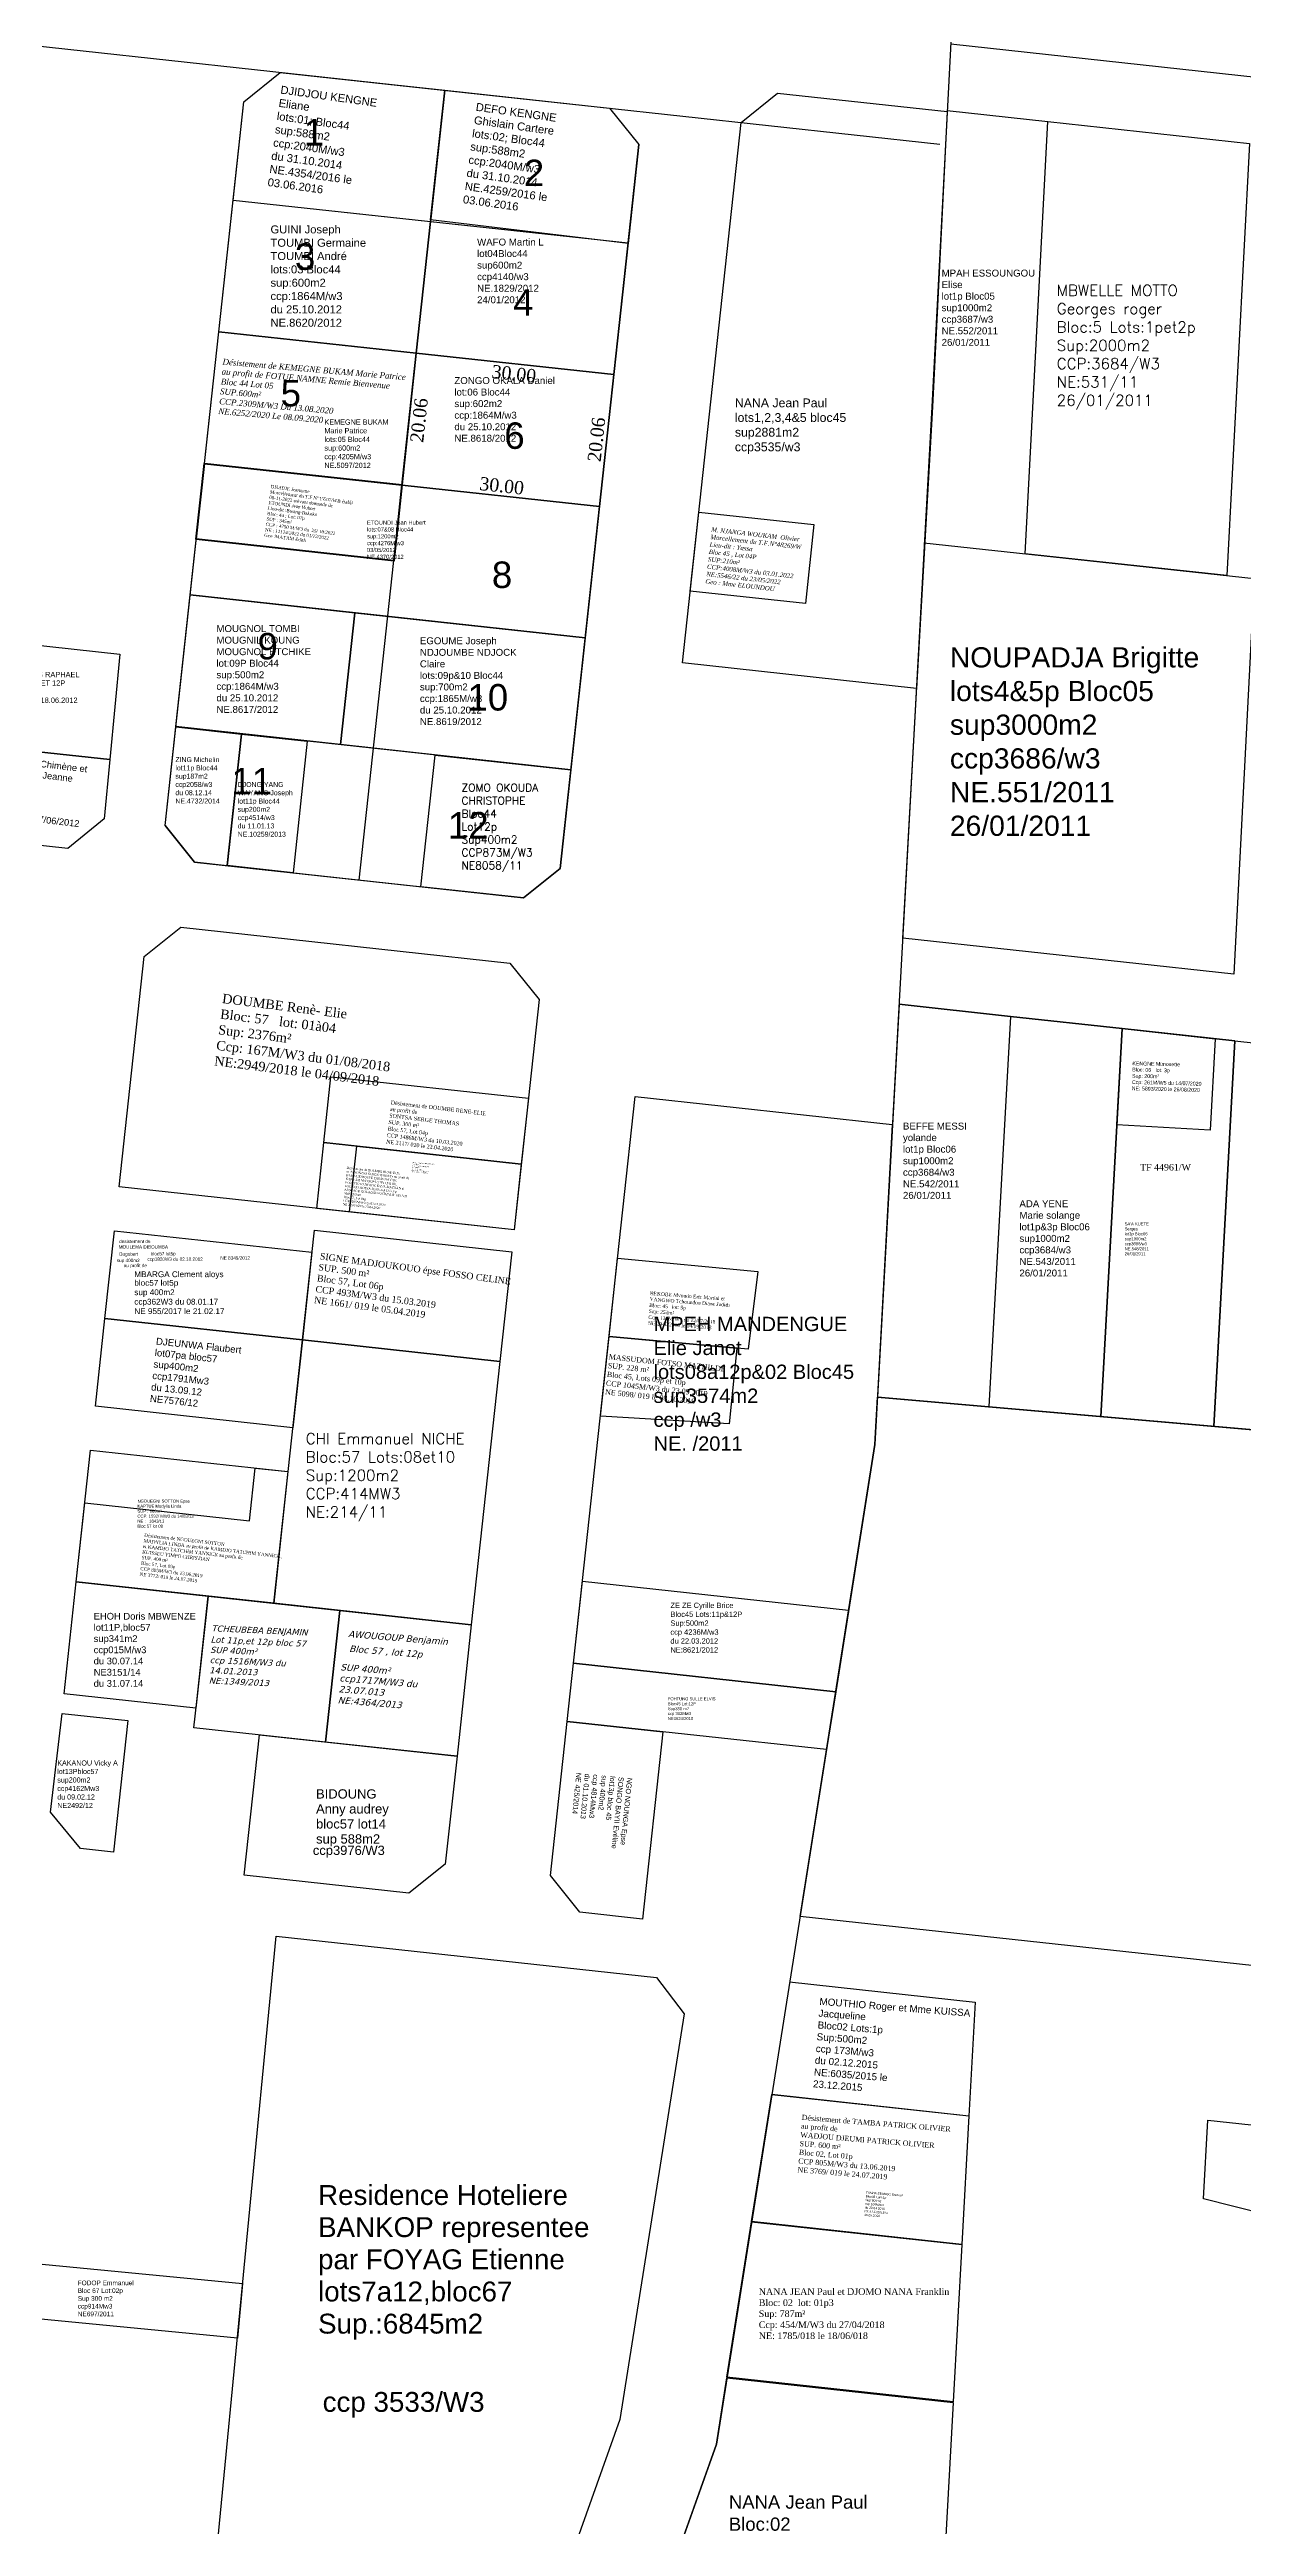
# Model space of a CAD drawing. Header units: millimetres. Extents: x 590121 to 927379, y 438565 to 1441738.
# Drawn here: x 924993.8 to 925174.1, y 1439773.6 to 1440147.7 of the extents above; entities that cross this region are included whole.
import ezdxf
from ezdxf.enums import TextEntityAlignment as Align

# ---------------------------------------------------------------- set-up
doc = ezdxf.new("R2010")
doc.units = ezdxf.units.MM
doc.header["$LTSCALE"] = 10
doc.layers.add('end maj 26 02 2021', color=30, linetype='Continuous')
doc.styles.add('Arial 2.0', font='arial.ttf', dxfattribs={"width": 0.99, "height": 2})
doc.styles.add('RomanS', font='romans.shx')
doc.styles.get("Standard").update_dxf_attribs({"font": 'arial.ttf'})
doc.styles.add('Times 1.0', font='times.ttf', dxfattribs={"width": 0.99, "height": 1})
doc.styles.add('Verdana 2.0', font='verdana.ttf', dxfattribs={"width": 0.99, "height": 2})

msp = doc.modelspace()

# ---------------------------------------------------------------- linework, layer by layer
at = {"color": 6, "lineweight": 40, "flags": 128}
msp.add_lwpolyline([(925017.19, 1440085.2), (925047.01, 1440081.93), (925045.77, 1440070.47), (925015.95, 1440073.77)], close=True, dxfattribs=at)
at = {"color": 5, "flags": 128}
msp.add_lwpolyline([(925091.84, 1440077.84), (925109.23, 1440075.95), (925107.94, 1440064.02), (925090.54, 1440065.91)], close=True, dxfattribs=at)
at = {"layer": 'end maj 26 02 2021', "color": 5, "linetype": 'ByBlock', "ltscale": 0.0014}
for p, q in [((924709.52, 1440178.96), (925128.27, 1440133.42)), ((925126.54, 1440084.23), (925125.66, 1440068.35))]:
    msp.add_line(p, q, dxfattribs=at)
at = {"layer": 'end maj 26 02 2021', "color": 3, "linetype": 'ByBlock'}
for p, q in [((925130.4, 1440158.14), (925127.06, 1440093.75)), ((925127.06, 1440093.75), (925118.45, 1439937.01)), ((925118.45, 1439937.01), (925094.5, 1439786)), ((925094.5, 1439786), (925042.38, 1439639.6))]:
    msp.add_line(p, q, dxfattribs=at)
at = {"layer": 'end maj 26 02 2021', "linetype": 'ByBlock', "ltscale": 0.0014}
for p, q in [((925186.45, 1440142.35), (925129.9, 1440148.5)), ((925129.38, 1440138.49), (925144.54, 1440136.84)), ((925141.14, 1440071.55), (925144.54, 1440136.84)), ((925144.54, 1440136.84), (925175, 1440133.53)), ((925175, 1440133.53), (925171.6, 1440068.24)), ((925122.65, 1440013.49), (925125.98, 1440073.19)), ((925125.84, 1440073.21), (925175.74, 1440067.79)), ((925171.6, 1440068.24), (925141.14, 1440071.55)), ((925175.74, 1440067.79), (925172.64, 1440008.05)), ((925172.64, 1440008.05), (925122.65, 1440013.49)), ((925122.1, 1440003.49), (925118.84, 1439944.12)), ((925122.1, 1440003.49), (925138.9, 1440001.66)), ((925138.9, 1440001.66), (925122.1, 1440003.49)), ((925138.9, 1440001.66), (925135.66, 1439942.66)), ((925138.9, 1440001.66), (925155.8, 1439999.82)), ((925155.8, 1439999.82), (925138.9, 1440001.66)), ((925155.8, 1439999.82), (925152.58, 1439941.19)), ((925155.8, 1439999.82), (925172.81, 1439997.97)), ((925172.81, 1439997.97), (925155.8, 1439999.82)), ((925169.61, 1439939.71), (925172.81, 1439997.97)), ((925172.81, 1439997.97), (925207.31, 1439994.22)), ((925269.91, 1439931), (925118.84, 1439944.12)), ((925204.15, 1439936.71), (925169.61, 1439939.71)), ((925016.42, 1439742.27), (925027.99, 1439862.73)), ((925027.99, 1439862.73), (925085.44, 1439856.49)), ((925085.44, 1439856.49), (925089.62, 1439851.01)), ((925089.62, 1439851.01), (925079.9, 1439789.72)), ((925079.9, 1439789.72), (925062.95, 1439742.11))]:
    msp.add_line(p, q, dxfattribs=at)
at = {"layer": 'end maj 26 02 2021', "color": 0, "linetype": 'ByBlock'}
for p, q in [((925023.13, 1440139.83), (925028.64, 1440144.26)), ((925028.64, 1440144.26), (925078.35, 1440138.85)), ((925028.82, 1440144.24), (925078.35, 1440138.85)), ((925011.25, 1440030.47), (925023.13, 1440139.83)), ((925040.53, 1440022.26), (925053.49, 1440141.55)), ((925078.35, 1440138.85), (925082.78, 1440133.34)), ((925070.89, 1440023.99), (925082.78, 1440133.34)), ((925024.21, 1440084.39), (925076.83, 1440078.66)), ((925011.25, 1440030.47), (925015.68, 1440024.96)), ((925015.68, 1440024.96), (925065.38, 1440019.56)), ((925019.6, 1440024.53), (925065.38, 1440019.56)), ((925065.38, 1440019.56), (925070.89, 1440023.99))]:
    msp.add_line(p, q, dxfattribs=at)
at = {"layer": 'end maj 26 02 2021', "linetype": 'ByBlock'}
for p, q in [((925021.51, 1440124.97), (925081.16, 1440118.49)), ((925019.35, 1440105.08), (925079, 1440098.61)), ((925017.19, 1440085.2), (925076.84, 1440078.72)), ((925015.03, 1440065.32), (925074.68, 1440058.84)), ((925012.87, 1440045.44), (925072.52, 1440038.96))]:
    msp.add_line(p, q, dxfattribs=at)
at = {"layer": 'end maj 26 02 2021', "color": 150, "linetype": 'ByBlock', "lineweight": -3, "ltscale": 0.0014, "flags": 128}
for points in [[(925028.64, 1440144.25), (925053.49, 1440141.56), (925053.49, 1440141.56), (925051.33, 1440121.67), (925021.51, 1440124.91), (925023.13, 1440139.82)], [(925053.49, 1440141.56), (925078.34, 1440138.85), (925082.78, 1440133.34), (925081.16, 1440118.43), (925051.33, 1440121.97)], [(925019.35, 1440105.09), (925049.18, 1440101.84), (925047.02, 1440081.96), (925017.19, 1440085.2)], [(925036.29, 1439992.54), (925066.11, 1439989.3), (925065.03, 1439979.35), (925035.21, 1439982.6)], [(925035.21, 1439982.6), (925065.03, 1439979.39), (925063.96, 1439969.41), (925034.14, 1439972.66)], [(925040.18, 1439982.06), (925065.03, 1439979.35), (925063.96, 1439969.41), (925039.11, 1439972.12)], [(925033.78, 1439969.35), (925063.59, 1439966.08), (925061.79, 1439949.53), (925031.97, 1439952.78)], [(925078.3, 1439953.3), (925097.57, 1439951.54), (925096.41, 1439940.13), (925076.99, 1439941.28)], [(925024.83, 1439933.43), (925029.8, 1439932.89), (925027.65, 1439913.01), (924997.82, 1439916.25), (924999.11, 1439928.18), (925023.97, 1439925.48)], [(924997.82, 1439916.25), (925017.75, 1439914.08), (925015.9, 1439897.18), (924995.98, 1439899.34)], [(925102.87, 1439838.8), (925132.62, 1439835.57), (925131.56, 1439816.15), (925099.83, 1439819.61)], [(925168.71, 1439834.95), (925197.24, 1439831.86), (925196.37, 1439815.9), (925168.06, 1439823.03)]]:
    msp.add_lwpolyline(points, close=True, dxfattribs=at)
at = {"layer": 'end maj 26 02 2021', "linetype": 'ByBlock', "ltscale": 0.0014, "flags": 128}
for points in [[(925103.74, 1440141.12), (925129.37, 1440138.33), (925127.16, 1440093.75), (925124.72, 1440051.21), (925089.36, 1440055.05), (925098.23, 1440136.69)], [(925021.51, 1440124.97), (925051.34, 1440121.73), (925049.18, 1440101.84), (925019.35, 1440105.08)], [(925051.34, 1440121.73), (925081.16, 1440118.49), (925079, 1440098.61), (925049.18, 1440101.84), (925051.34, 1440121.73)], [(925019.35, 1440105.08), (925049.18, 1440101.84), (925047.02, 1440081.96), (925017.19, 1440085.2)], [(925049.18, 1440101.84), (925079, 1440098.61), (925076.83, 1440078.66), (925047.01, 1440081.9)], [(925017.19, 1440085.15), (925076.84, 1440078.72), (925074.68, 1440058.84), (925015.03, 1440065.32)], [(925015.03, 1440065.32), (925039.89, 1440062.62), (925037.73, 1440042.74), (925012.87, 1440045.44)], [(925039.89, 1440062.62), (925074.68, 1440058.84), (925072.51, 1440038.9), (925037.73, 1440042.74)], [(924979.55, 1440059.07), (925004.41, 1440056.36), (925002.88, 1440040.44), (924978.02, 1440043.14)], [(925012.87, 1440045.39), (925022.78, 1440044.31), (925020.62, 1440024.42), (925015.68, 1440024.96), (925015.68, 1440024.96), (925011.25, 1440030.47)], [(925022.78, 1440044.31), (925032.72, 1440043.23), (925030.56, 1440023.34), (925020.62, 1440024.43)], [(925052.01, 1440041.13), (925072.52, 1440038.9), (925070.9, 1440023.99), (925065.39, 1440019.56), (925049.85, 1440021.24)], [(925052.01, 1440041.13), (925072.52, 1440038.9), (925070.89, 1440023.99), (925065.38, 1440019.56), (925049.85, 1440021.24)], [(925082.24, 1439989.56), (925121.06, 1439985.34), (925118.45, 1439937.01), (925112.52, 1439899.65), (925072.94, 1439903.95)], [(925003.59, 1439969.29), (925033.41, 1439966.04), (925031.97, 1439952.78), (925002.15, 1439956.03)], [(925002.15, 1439956.03), (925031.97, 1439952.78), (925030.53, 1439939.52), (925000.71, 1439942.77)], [(925118.83, 1439944.12), (925269.91, 1439931), (925260.89, 1439898.44), (925261.23, 1439848.98), (925107.14, 1439865.71), (925118.45, 1439937.01)], [(924999.97, 1439936.13), (925029.8, 1439932.89), (925027.65, 1439913.01), (924997.82, 1439916.25)], [(925074.29, 1439916.34), (925114.48, 1439911.97), (925112.52, 1439899.65), (925072.94, 1439903.95)], [(925072.94, 1439903.95), (925112.52, 1439899.65), (925111.13, 1439890.91), (925071.98, 1439895.16)], [(924995.67, 1439896.37), (925005.6, 1439895.28), (925003.45, 1439875.41), (924998.48, 1439875.95), (924993.93, 1439881.45)], [(925025.49, 1439893.13), (925055.33, 1439889.89), (925053.56, 1439873.62), (925048.05, 1439869.2), (925023.19, 1439871.94)], [(924986.92, 1439813.71), (925022.95, 1439810.25), (925022.16, 1439802), (924986.16, 1439805.45)]]:
    msp.add_lwpolyline(points, close=True, dxfattribs=at)
at = {"layer": 'end maj 26 02 2021', "linetype": 'ByBlock', "ltscale": 0.0014}
for points in [[(924978.02, 1440043.14), (925002.88, 1440040.44), (925002.02, 1440031.48), (924996.57, 1440027.04), (924976.69, 1440029.2), (924978.02, 1440043.14)], [(925074.29, 1439916.34), (925074.29, 1439916.34)]]:
    msp.add_lwpolyline(points, dxfattribs=at)
at = {"layer": 'end maj 26 02 2021', "color": 150}
for points in [[(925013.6, 1440015.14), (925063.29, 1440009.72), (925067.72, 1440004.21), (925063.96, 1439969.41), (925004.31, 1439975.91), (925008.09, 1440010.71)], [(925155.8, 1439999.82), (925169.82, 1439998.29), (925169.07, 1439984.49), (925155, 1439985.27)], [(925079.58, 1439965.12), (925100.78, 1439963.12), (925099.31, 1439951.38), (925078.3, 1439953.3)], [(925099.83, 1439819.59), (925131.56, 1439816.15), (925130.25, 1439792.39), (925096.1, 1439796.1)]]:
    msp.add_lwpolyline(points, close=True, dxfattribs=at)
at = {"layer": 'end maj 26 02 2021', "color": 3, "linetype": 'ByBlock', "lineweight": -3, "ltscale": 0.0014, "flags": 128}
msp.add_lwpolyline([(925155.8, 1439999.82), (925172.81, 1439997.97), (925169.61, 1439939.71), (925152.58, 1439941.19)], close=True, dxfattribs=at)
at = {"layer": 'end maj 26 02 2021', "color": 5, "linetype": 'ByBlock', "flags": 128}
for points in [[(925031.97, 1439952.78), (925061.79, 1439949.53), (925057.48, 1439909.77), (925027.65, 1439913.01)], [(925017.75, 1439914.08), (925037.62, 1439911.93), (925035.44, 1439892.05), (925015.58, 1439894.2), (925016.01, 1439898.18)], [(925037.62, 1439911.93), (925057.48, 1439909.77), (925055.33, 1439889.89), (925035.44, 1439892.05)]]:
    msp.add_lwpolyline(points, close=True, dxfattribs=at)
at = {"layer": 'end maj 26 02 2021', "linetype": 'ByBlock', "lineweight": -3, "ltscale": 0.0014, "flags": 128}
for points in [[(925071.98, 1439895.16), (925086.39, 1439893.6), (925083.32, 1439865.31), (925073.86, 1439866.35), (925069.44, 1439871.87)], [(925096.09, 1439796), (925130.24, 1439792.29), (925126.92, 1439731.8), (925077.13, 1439737.2), (925094.5, 1439786)], [(925096.09, 1439796), (925130.24, 1439792.29), (925126.92, 1439731.8), (925077.13, 1439737.2), (925094.5, 1439786)]]:
    msp.add_lwpolyline(points, close=True, dxfattribs=at)
at = {"layer": 'end maj 26 02 2021', "color": 150, "linetype": 'ByBlock', "lineweight": -3, "ltscale": 0.0014, "flags": 128}
for points in [[(925105.57, 1439855.81), (925133.57, 1439852.77), (925132.62, 1439835.55), (925102.87, 1439838.78)], [(925102.87, 1439838.8), (925132.62, 1439835.57), (925131.56, 1439816.16), (925099.83, 1439819.61)]]:
    msp.add_lwpolyline(points, dxfattribs=at)

# ---------------------------------------------------------------- texts
at = {"color": 3, "insert": (925027.23, 1440081.96), "char_height": 0.4928, "width": 36.8523, "attachment_point": 1, "rotation": 352.3746}
msp.add_mtext('{\\fTimes New Roman|b0|i0|c0|p18;DJUIDJE Jeannette\\P\\C1;Morcellement du T.F N°15507/WB établi \\P08-11-2022 suivant demande de \\PETOUNDI Jean Hubert\\P\\C256;Lieu-dit :Bwang-Bakoko\\PBloc: 44 ; Lot: 07p\\PSUP : 345m²\\PCCP : 4750 M/W3 du  25/ 10/2022\\PNE : 11114/2022 du 01/12/2022\\P\\C1;Geo :MATAM Edith}', dxfattribs=at)
at = {"color": 7, "insert": (925093.77, 1440075.55), "char_height": 0.6747, "width": 42.6127, "attachment_point": 1, "rotation": 353.596}
msp.add_mtext('{\\fTimes New Roman|b0|i1|c0|p18;M. NJANGA WOUKAM  Olivier\\P\\C1;Morcellement du T.F.N°48269/W\\P\\C7;Lieu-dit : Yassa\\PBloc 45 , Lot 04P\\PSUP:210m²\\PCCP:4008M/W3 du 03.01.2022\\PNE:5546/22 du 23/05/2022\\PGeo : Mme ELOUNDOU}', dxfattribs=at)
at = {"layer": 'end maj 26 02 2021', "linetype": 'ByBlock', "style": 'Arial 2.0', "width": 0.99}
for s, p in [('1', (925033.72, 1440135.21)), ('2', (925066.96, 1440129.1)), ('3', (925032.38, 1440116.43)), ('4', (925065.35, 1440109.51)), ('5', (925030.23, 1440095.77)), ('6', (925064.01, 1440089.39)), ('8', (925062.13, 1440068.37)), ('9', (925026.74, 1440057.58)), ('10', (925059.98, 1440049.86)), ('11', (925024.32, 1440037.19)), ('12', (925057.02, 1440030.54))]:
    msp.add_text(s, height=4, dxfattribs=at).set_placement(p, align=Align.MIDDLE)
at = {"layer": 'end maj 26 02 2021', "linetype": 'ByBlock', "ltscale": 0.0014, "style": 'Times 1.0', "width": 0.99}
for s, rotation, p in [('30.00', 353.8006, (925064.04, 1440099.73)), ('20.06', 83.7989, (925048.59, 1440091.82))]:
    msp.add_text(s, height=2, rotation=rotation, dxfattribs=at).set_placement(p, align=Align.TOP_CENTER)
for s, rotation, p in [('20.06', 83.7989, (925077.38, 1440088.69)), ('30.00', 353.7989, (925061.98, 1440080.82))]:
    msp.add_text(s, height=2, rotation=rotation, dxfattribs=at).set_placement(p, align=Align.CENTER)
at = {"layer": 'end maj 26 02 2021', "linetype": 'ByBlock', "ltscale": 0.0014}
for s, height, p in [('MBOUTCHOUANG RAPHAEL', 0.8, (924983.05, 1440052.9)), ('BLOC43 LOT 10P ET 12P', 0.8, (924983.05, 1440051.61)), ('CCP 4316/W3 DU 18.06.2012', 0.8, (924983.05, 1440049.02)), ('MOULEMA DIBOUMBA', 0.5, (925004.23, 1439966.59)), ('sup 400m2', 0.5, (925003.95, 1439964.55)), ('Dagobert', 0.5, (925004.3, 1439965.51)), ('MBARGA Clement aloys', 0.8814, (925006.59, 1439962.27)), ('ccp1820W3 du 02.10.2012', 0.5, (925008.58, 1439964.74)), ('bloc57 lot5p', 0.5, (925009.07, 1439965.56)), ('NE 8349/2012', 0.5, (925019.59, 1439964.92)), ('sup 400m2', 0.881, (925006.59, 1439959.55)), ('ccp362W3 du 08.01.17', 0.8814, (925006.59, 1439958.12)), ('bloc57 lot5p', 0.8814, (925006.59, 1439960.97)), ('NE 955/2017 le 21.02.17', 0.8814, (925006.59, 1439956.69)), ('BIDOUNG', 1.4, (925034.04, 1439883.51)), ('Anny audrey', 1.4, (925034.04, 1439881.25)), ('bloc57 lot14', 1.4, (925034.04, 1439878.98)), ('ccp3976/W3', 1.4, (925033.55, 1439874.99)), ('sup 588m2', 1.4, (925034.04, 1439876.71))]:
    msp.add_text(s, height=height, dxfattribs=at).set_placement(p)
at = {"layer": 'end maj 26 02 2021', "color": 1, "linetype": 'ByBlock', "ltscale": 0.0014}
for s, p in [('desistement de', (925004.3, 1439967.43)), ('au profit de', (925005, 1439963.78))]:
    msp.add_text(s, height=0.5, dxfattribs=at).set_placement(p)
at = {"layer": 'end maj 26 02 2021', "color": 0, "linetype": 'ByBlock'}
for s, p in [('Residence Hoteliere', (925034.34, 1439822.12)), ('BANKOP representee', (925034.34, 1439817.27)), ('par FOYAG Etienne', (925034.34, 1439812.41)), ('lots7a12,bloc67', (925034.34, 1439807.55)), ('Sup.:6845m2', (925034.34, 1439802.69)), ('ccp 3533/W3', (925035.03, 1439790.87))]:
    msp.add_text(s, height=3, dxfattribs=at).set_placement(p)
at = {"layer": 'end maj 26 02 2021', "color": 5, "linetype": 'ByBlock', "char_height": 1.2078, "width": 17.6361, "attachment_point": 1}
for s, insert, rotation in [('{\\C7;DJIDJOU KENGNE \\PEliane \\Plots:01; Bloc44\\Psup:588m2\\Pccp:2040M/w3\\Pdu 31.10.2014\\PNE.4354/2016 le\\P03.06.2016}', (925028.77, 1440142.26), 352.0963), ('{\\C7;DEFO KENGNE \\PGhislain Cartere\\Plots:02; Bloc44\\Psup:588m2\\Pccp:2040M/w3\\Pdu 31.10.2014\\PNE.4259/2016 le\\P03.06.2016}', (925058.27, 1440139.67), 352.0964)]:
    msp.add_mtext(s, dxfattribs=dict(at, insert=insert, rotation=rotation))
at = {"layer": 'end maj 26 02 2021', "color": 5, "linetype": 'ByBlock', "attachment_point": 1}
for s, insert, char_height, width in [('{\\C7;GUINI Joseph\\PTOUMBI Germaine\\PTOUMBI André\\Plots:03 Bloc44\\Psup:600m2\\Pccp:1864M/w3\\Pdu 25.10.2012\\PNE.8620/2012}', (925027.16, 1440121.14), 1.2078, 17.6361), ('{\\C7;WAFO Martin L\\Plot04Bloc44\\Psup600m2\\Pccp4140/w3\\PNE.1829/2012\\P24/01/2012}', (925058.36, 1440119.15), 1.046, 15.27), ('{\\C7;MPAH ESSOUNGOU\\PElise\\Plot1p Bloc05\\Psup1000m2\\Pccp3687/w3\\PNE.552/2011\\P26/01/2011}', (925128.52, 1440114.46), 1.046, 15.27), ('{\\C7;ZONGO OKALA Daniel\\Plot:06 Bloc44\\Psup:602m2\\Pccp:1864M/w3\\Pdu 25.10.2012\\PNE.8618/2012}', (925054.93, 1440098.23), 1.046, 15.27), ('{\\C7;KEMEGNE BUKAM \\PMarie Patrice\\Plots:05 Bloc44\\Psup:600m2\\Pccp:4205M/w3\\PNE.5097/2012}', (925035.3, 1440091.83), 0.7845, 11.4525), ('{\\C7;ETOUNDI Jean Hubert\\Plots:07&08 Bloc44\\Psup:1200m2\\Pccp:4276M/w3\\P03/05/2012\\PNE.4370/2012}', (925041.73, 1440076.56), 0.6204, 9.0568), ('{\\C7;MOUGNOL TOMBI\\PMOUGNIL KOUNG\\PMOUGNOL ETCHIKE\\Plot:09P Bloc44\\Psup:500m2\\Pccp:1864M/w3\\Pdu 25.10.2012\\PNE.8617/2012}', (925018.99, 1440060.76), 1.046, 15.27), ('{\\C7;EGOUME Joseph\\PNDJOUMBE NDJOCK Claire\\Plots:09p&10 Bloc44\\Psup:700m2\\Pccp:1865M/w3\\Pdu 25.10.2012\\PNE.8619/2012}', (925049.72, 1440058.92), 1.046, 15.27), ('{\\C7;ZING Michelin\\Plot11p Bloc44\\Psup187m2\\Pccp2058/w3\\Pdu 08.12.14\\PNE.4732/2014}', (925012.79, 1440040.82), 0.75, 8.2946), ('{\\C7;DJONG YANG\\PWAYANG Joseph\\Plot11p Bloc44\\Psup200m2\\Pccp4514/w3\\Pdu 11.01.13\\PNE.10259/2013}', (925022.2, 1440037.06), 0.75, 8.2946), ('{\\C7;BEFFE MESSI\\Pyolande\\Plot1p Bloc06\\Psup1000m2\\Pccp3684/w3\\PNE.542/2011\\P26/01/2011}', (925122.68, 1439985.61), 1.046, 15.27), ('{\\C7;ADA YENE\\PMarie solange\\Plot1p&3p Bloc06\\Psup1000m2\\Pccp3684/w3\\PNE.543/2011\\P26/01/2011}', (925140.27, 1439973.88), 1.046, 15.2716), ("{\\C7;SA'A KUETE\\PSerges\\Plot3p Bloc06\\Psup1000m2\\Pccp3686/w3\\PNE.548/2011\\P26/01/2011}", (925156.17, 1439970.54), 0.45, 6.57), ('{\\C7;MPEH MANDENGUE\\PElie Janot\\Plots08a12p&02 Bloc45\\Psup3574m2\\Pccp /w3\\PNE. /2011}', (925085.01, 1439956.28), 2.1669, 31.6336)]:
    msp.add_mtext(s, dxfattribs=dict(at, insert=insert, char_height=char_height, width=width))
at = {"layer": 'end maj 26 02 2021', "linetype": 'ByBlock', "attachment_point": 1, "style": 'RomanS'}
for s, insert, char_height, width in [('MBWELLE MOTTO\\PGeorges roger\\PBloc:5 Lots:1pet2p\\PSup:2000m2\\PCCP:3684/W3\\PNE:531/11\\P26/01/2011', (925145.91, 1440112.16), 1.6608, 161), ('ZOMO OKOUDA\\PCHRISTOPHE\\PBloc44\\PLot12p\\PSup400m2\\PCCP873M/W3\\PNE8058/11', (925056, 1440036.8), 1.1751, 113.9336), ('CHI Emmanuel NICHE \\PBloc:57 Lots:08et10\\PSup:1200m2\\PCCP:414MW3\\PNE:214/11', (925032.48, 1439938.71), 1.6608, 161)]:
    msp.add_mtext(s, dxfattribs=dict(at, insert=insert, char_height=char_height, width=width))
at = {"layer": 'end maj 26 02 2021', "color": 150, "linetype": 'ByBlock', "lineweight": -3, "ltscale": 0.0014, "attachment_point": 1, "style": 'Times 1.0'}
for s, insert, char_height, width, rotation in [('{\\fTimes New Roman|b0|i1|c186|p18;\\C1;Désistement de \\fTimes New Roman|b0|i1|c0|p18;KEMEGNE BUKAM Marie Patrice \\P\\fTimes New Roman|b0|i1|c186|p18;au profit de\\fTimes New Roman|b0|i1|c0|p18; \\C256;FOTUE NAMNE Remie Bienvenue \\fTimes New Roman|b0|i1|c186|p18;\\P\\fTimes New Roman|b0|i1|c0|p18;Bloc 44 Lot 05\\PSUP.600m²\\P\\fTimes New Roman|b0|i1|c186|p18;CCP\\fTimes New Roman|b0|i1|c0|p18;.2309M/W3 Du 13.08.2020\\P\\fTimes New Roman|b0|i1|c186|p18;NE\\fTimes New Roman|b0|i1|c0|p18;.6252/2020 Le 08.09.2020}', (925019.96, 1440101.02), 0.9, 37.5731, 355.1296), ('{\\fTimes New Roman|b0|i0|c186|p18;\\C1;Désistement de DOUMBE RENE-ELIE\\Pau profit de\\P\\C256;SONTSA SERGE THOMAS\\PSUP. \\fTimes New Roman|b0|i0|c0|p18;300\\fTimes New Roman|b0|i0|c186|p18; m²\\PBloc 57, Lot 04p\\PCCP \\fTimes New Roman|b0|i0|c0|p18;1486\\fTimes New Roman|b0|i0|c186|p18;M/W3 du \\fTimes New Roman|b0|i0|c0|p18;10\\fTimes New Roman|b0|i0|c186|p18;.0\\fTimes New Roman|b0|i0|c0|p18;3\\fTimes New Roman|b0|i0|c186|p18;.20\\fTimes New Roman|b0|i0|c0|p18;20\\fTimes New Roman|b0|i0|c186|p18;\\PNE \\fTimes New Roman|b0|i0|c0|p18;2117\\fTimes New Roman|b0|i0|c186|p18;/ 0\\fTimes New Roman|b0|i0|c0|p18;20\\fTimes New Roman|b0|i0|c186|p18; le \\fTimes New Roman|b0|i0|c0|p18;22\\fTimes New Roman|b0|i0|c186|p18;.0\\fTimes New Roman|b0|i0|c0|p18;4\\fTimes New Roman|b0|i0|c186|p18;.20\\fTimes New Roman|b0|i0|c0|p18;20}', (925045.37, 1439988.97), 0.59598, 21.6343, 353.2579), ('{\\fTimes New Roman|b0|i0|c186|p18;\\C1;Désistement de DOUMBE RENE-ELIE\\P\\fTimes New Roman|b0|i0|c0|p18;et  de SONTSA SERGE THOMAS \\fTimes New Roman|b0|i0|c186|p18;au profit de\\P\\fTimes New Roman|b0|i0|c0|p18;\\C256;KAMGUE MOUFE CHRIS-DAYAN, KAMGUE MATSOP LYNN CHLOE, FOUETIO KENFACK FELIX-NATHAN et FOUETIO JIOTSA JEAN-GALLO r/p KENFACK GOUADJIO NATHALIE SYLVIE\\fTimes New Roman|b0|i0|c186|p18;\\PSUP. \\fTimes New Roman|b0|i0|c0|p18;300\\fTimes New Roman|b0|i0|c186|p18; m²\\PBloc 57, Lot 04p\\PCCP \\fTimes New Roman|b0|i0|c0|p18;1939\\fTimes New Roman|b0|i0|c186|p18;M/W3 du 0\\fTimes New Roman|b0|i0|c0|p18;1\\fTimes New Roman|b0|i0|c186|p18;.0\\fTimes New Roman|b0|i0|c0|p18;4\\fTimes New Roman|b0|i0|c186|p18;.20\\fTimes New Roman|b0|i0|c0|p18;20\\fTimes New Roman|b0|i0|c186|p18;\\PNE 2\\fTimes New Roman|b0|i0|c0|p18;018\\fTimes New Roman|b0|i0|c186|p18;/ 0\\fTimes New Roman|b0|i0|c0|p18;20\\fTimes New Roman|b0|i0|c186|p18; le 23.0\\fTimes New Roman|b0|i0|c0|p18;4\\fTimes New Roman|b0|i0|c186|p18;.20\\fTimes New Roman|b0|i0|c0|p18;20}', (925038.7, 1439978.96), 0.33168, 9.8525, 353.856), ('{\\fTimes New Roman|b0|i0|c186|p18;\\C1;Désistement de DOUMBE RENE-ELIE\\Pau profit de\\P\\C256;SONTSA SERGE THOMAS\\PSUP. 250 m²\\PBloc 57, Lot 04p\\PCCP 727M/W3 du 06.05.2019\\PNE 2277/ 019 le 23.05.2019}', (925048.59, 1439979.67), 0.1412, 10.7059, 355.0678), ('{\\C256;SIGNE MADJOUKOUO épse FOSSO CELINE\\PSUP. 500 m²\\PBloc 57, Lot 06p\\PCCP 493M/W3 du 15.03.2019\\PNE 1661/ 019 le 05.04.2019}', (925034.7, 1439965.96), 1, 74.5401, 352.3989), ('{\\C256;MASSUDOM FOTSO MATHILDE\\PSUP. 228 m²\\PBloc 45, Lots 09p et 10p\\PCCP 1045M/W3 du 23.09.2019\\PNE 5098/ 019 le 08.10.2019}', (925078.3, 1439950.66), 0.8, 25.45, 353.899), ('{\\C1;Désistement de NGOUEGNI SOTTON\\PMADYLIA LINDA au profit de KAMDJO TATCHIM YANNICK,\\Pet KAMDJO TATCHIM YANNICK au profit de\\P\\C256;KUISSEU YIMPO CHRISTIAN\\PSUP. 400 m²\\PBloc 57, Lot 09p\\PCCP 805M/W3 du 13.06.2019\\PNE 3772/ 019 le 24.07.2019}', (925008.12, 1439923.57), 0.5097, 30.9332, 353.4326), ('{\\C1;Désistement de TAMBA PATRICK OLIVIER\\Pau profit de\\C256;\\PWADJOU DJEUMI PATRICK OLIVIER\\PSUP. 600 m²\\PBloc 02, Lot 01p\\PCCP 805M/W3 du 13.06.2019\\PNE 3769/ 019 le 24.07.2019}', (925107.43, 1439835.77), 0.7946, 32.1284, 355.4181)]:
    msp.add_mtext(s, dxfattribs=dict(at, insert=insert, char_height=char_height, width=width, rotation=rotation))
at = {"layer": 'end maj 26 02 2021', "color": 7, "linetype": 'ByBlock', "attachment_point": 1}
for s, insert, char_height, width in [('NANA Jean Paul\\Plots1,2,3,4&5 bloc45\\Psup2881m2\\Pccp3535/w3', (925097.29, 1440095), 1.33, 23.34), ('EHOH Doris MBWENZE\\Plot11P,bloc57\\Psup341m2\\Pccp015M/w3\\Pdu 30.07.14\\PNE3151/14\\Pdu 31.07.14', (925000.45, 1439911.56), 1.0149, 17.8096), ('KAKANOU Vicky A\\Plot13Pbloc57\\Psup200m2\\Pccp4162Mw3\\Pdu 09.02.12\\PNE2492/12', (924994.95, 1439889.27), 0.77, 13.5125)]:
    msp.add_mtext(s, dxfattribs=dict(at, insert=insert, char_height=char_height, width=width))
at = {"layer": 'end maj 26 02 2021', "linetype": 'ByBlock', "ltscale": 0.0014, "attachment_point": 1}
for s, insert, char_height, width in [('{\\C7;NOUPADJA Brigitte\\Plots4&5p Bloc05\\Psup3000m2\\Pccp3686/w3\\PNE.551/2011\\P26/01/2011}', (925129.77, 1440057.42), 3.0519, 44.55), ('{\\C7;ZE ZE Cyrille Brice\\PBloc45 Lots:11p&12P\\PSup:500m2\\Pccp 4236M/w3\\Pdu 22.03.2012\\PNE:8621/2012}', (925087.56, 1439913.1), 0.8073, 13.49), ('{\\C7;FOHTUNG SULLE ELVIS\\PBloc45 Lot:12P\\PSup350 m2\\Pccp 302Mw3\\PNE3624/2010}', (925087.18, 1439898.8), 0.4475, 7.4765), ('{\\C7;FODOP Emmanuel\\PBloc 67 Lot:02p\\PSup 300 m2\\Pccp914Mw3\\PNE697/2011}', (924998.04, 1439810.7), 0.7037, 11.76), ('{\\C7;NANA Jean Paul\\PBloc:02\\PLots:02\\PSup:2506m2\\Pccp:1738M/W3 \\Pdu 14.08.2013\\PNE:4959/13}', (925096.39, 1439778.24), 2, 30.23)]:
    msp.add_mtext(s, dxfattribs=dict(at, insert=insert, char_height=char_height, width=width))
at = {"layer": 'end maj 26 02 2021', "linetype": 'ByBlock', "attachment_point": 1}
for s, insert, char_height, width, rotation in [('{\\fArial|b0|i0|c0|p34;FASSIK KEMAJOU Chimène et DJUPAT NGATCHA Jeanne Laurie Phanuelle\\PBloc  : 43 Lot : 12p\\PSup  : 338 m²\\Pccp   : 4326/ W3 du 27/06/2012\\PNE    :} 5922/2012', (924980.03, 1440041.76), 1, 21.42, 353.3884), ('{\\fVerdana|b0|i1|c0|p34;Lot 11p,et 12p bloc 57\\PSUP 400m²\\Pccp 1516M/W3 du     14.01.2013\\PNE:1349/2013}', (925018.14, 1439908.01), 0.93, 16.7687, 357.4365), ('{\\fVerdana|b0|i1|c0|p34;TCHEUBEBA BENJAMIN}', (925018.27, 1439909.71), 0.93, 16.3208, 357.4366)]:
    msp.add_mtext(s, dxfattribs=dict(at, insert=insert, char_height=char_height, width=width, rotation=rotation))
at = {"layer": 'end maj 26 02 2021', "attachment_point": 1}
for s, width, heights, insert, char_height, rotation in [('{\\fTimes New Roman|b0|i0|c186|p18;DOUMBE Renè- Elie\\PBloc: 57   lot: 01à04\\PSup: 2376m²\\PCcp: 167M/W3 du 01/08/2018\\PNE:2949/2018 le 04/09/2018}', 132.7991, [55.94], (925019.97, 1440005.1), 1.4228, 352.8259), ('{\\fArial|b0|i0|c186|p34;KENGNE Mimosette\\PBloc: 06   lot: 3p\\PSup: 200m²\\PCcp: 261M/W5 du 14/07/2020\\PNE: 5893/2020 le 26/08/2020}', 204.049, [76.87], (925157.34, 1439994.86), 0.5666, 358.5722), ('{\\fTimes New Roman|b0|i0|c186|p18;BEKOBE Mvondo Eric Martial et \\PYANGWO Tchoundou Diane Judith\\PBloc: 45   lot: 9p\\PSup: 251m²\\PCcp: 131M/W3 du 12/07/2018\\PNE:2940/2018 le 04/09/2018}', 132.7991, [55.94], (925084.51, 1439960.11), 0.5403, 355.8353)]:
    msp.add_mtext_dynamic_manual_height_columns(s, width=width, gutter_width=12.5, heights=heights, dxfattribs=dict(at, insert=insert, char_height=char_height, rotation=rotation))
at = {"layer": 'end maj 26 02 2021', "color": 150, "linetype": 'ByBlock', "lineweight": -3, "ltscale": 0.0014, "insert": (925158.49, 1439979.37), "char_height": 1, "width": 26.0877, "attachment_point": 1, "style": 'Times 1.0'}
msp.add_mtext('{\\C1;TF 44961/W}', dxfattribs=at)
at = {"layer": 'end maj 26 02 2021', "color": 7, "linetype": 'ByBlock', "attachment_point": 1}
for s, insert, char_height, width, rotation in [('DJEUNWA Flaubert\\Plot07pa bloc57\\Psup400m2\\Pccp1791Mw3\\Pdu 13.09.12\\PNE7576/12', (925009.93, 1439953.14), 1.0442, 18.324, 353.9398), ('NGO NOUNGA Epse SONGO BAYII Evéline\\Plot13p bloc 45\\Psup 400m2\\Pccp 4814Mw3\\Pdu 01.10.2013\\PNE 425/2014', (925081.8, 1439886.6), 0.77, 13.5125, 264.2949)]:
    msp.add_mtext(s, dxfattribs=dict(at, insert=insert, char_height=char_height, width=width, rotation=rotation))
at = {"layer": 'end maj 26 02 2021', "linetype": 'ByBlock', "ltscale": 0.0014, "attachment_point": 1}
for s, insert, char_height, width, rotation in [('{\\fArial|b0|i0|c0|p34;NGOUEGNI SOTTON Epse \\PKAPTUE Madylia Linda\\PSUP : 600m²\\PCCP: 1592/ MW3 du 14/03/13\\PNE :   1643/13\\PBloc 57 lot 09  }', (925007.07, 1439928.68), 0.4549, 39.8564, 359.8501), ('{\\C7;MOUTHIO Roger et Mme KUISSA Jacqueline \\PBloc02 Lots:1p\\PSup:500m2\\Pccp 173M/w3\\Pdu 02.12.2015\\PNE:6035/2015 le \\P23.12.2015}', (925110.12, 1439853.42), 1.0704, 23.4528, 355.5121), ('{\\C7;TAMBA EBANGO Samuel\\PBloc02 Lots:1p\\PSup:600m2\\Pccp 100M/w3\\Pdu 20.04.2016\\PNE:4117/2016 le \\P16.05.2016}', (925117.11, 1439824.18), 0.3388, 7.424, 355.5121)]:
    msp.add_mtext(s, dxfattribs=dict(at, insert=insert, char_height=char_height, width=width, rotation=rotation))
at = {"layer": 'end maj 26 02 2021', "linetype": 'ByBlock', "char_height": 1, "attachment_point": 1, "style": 'Verdana 2.0'}
for s, insert, width, rotation in [('{\\fVerdana|b0|i1|c0|p34;AWOUGOUP Benjamin}', (925038.94, 1439908.9), 53.2771, 355.4241), ('{\\fVerdana|b0|i1|c0|p34;Bloc 57 , lot 12p}', (925039.09, 1439906.67), 53.2771, 355.4241), ('{\\fVerdana|b0|i1|c0|p34;SUP 400m²\\Pccp1717M/W3 du \\P23.07.013\\PNE:4364/2013}', (925037.76, 1439903.89), 50.4075, 355.424)]:
    msp.add_mtext(s, dxfattribs=dict(at, insert=insert, width=width, rotation=rotation))
at = {"layer": 'end maj 26 02 2021', "insert": (925100.9, 1439809.53), "char_height": 1, "attachment_point": 1}
msp.add_mtext_dynamic_manual_height_columns('{\\fTimes New Roman|b0|i0|c0|p18;NANA JEAN Paul et DJOMO NANA Franklin\\PBloc: 02  lot: 01p3\\PSup: 787m²\\PCcp: 454/M/W3 du 27/04/2018\\PNE: 1785/018 le 18/06/018}', width=158.6765, gutter_width=12.5, heights=[45.27], dxfattribs=at)

doc.saveas('drawing.dxf')
